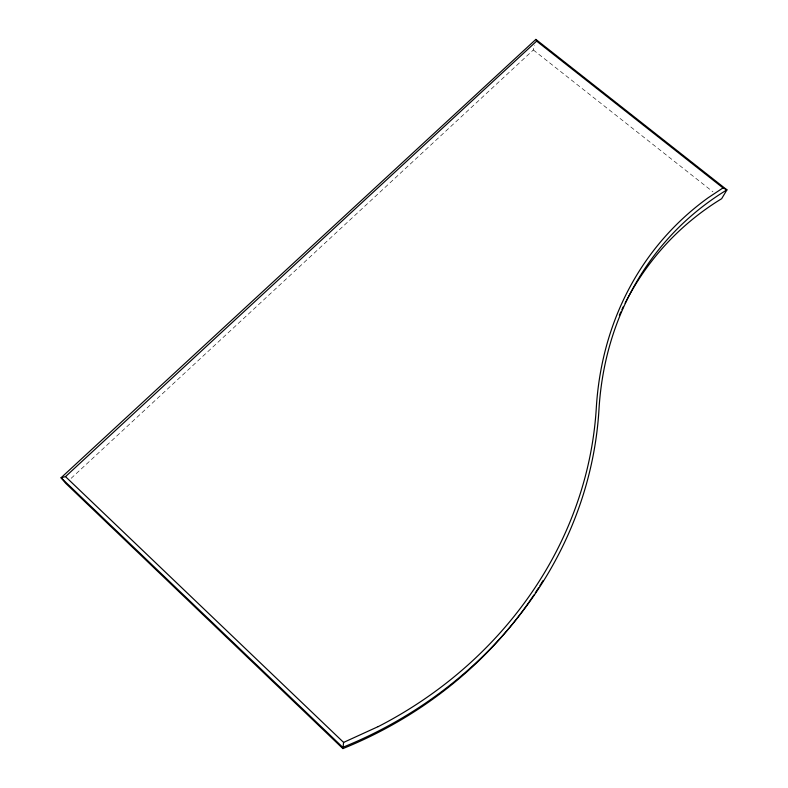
<?xml version="1.0" encoding="UTF-8"?>
<svg xmlns="http://www.w3.org/2000/svg" width="788" height="788" viewBox="0 0 788 788"><rect width="100%" height="100%" fill="white"/><g stroke="black" fill="none" stroke-linecap="round" stroke-linejoin="round"><path stroke-width="0.59" stroke-dasharray="3.94 2.96" d="M71.147 478.316L533.338 49.979L534.461 45.28M533.338 49.979L712.963 191.839"/><path stroke-width="1.18" d="M342.898 748.6L65.729 483.339L61.06 477.764L65.493 476.622L343.598 742.414L342.898 748.6A400.718 366.755 -14.9 0 0 533.909 594.95M65.493 476.622L536.638 41.134L535.86 39.4L61.06 477.764L342.78 747.32A407.14 371.887 -14.6 0 0 598.969 409.514A366.548 308.62 43.7 0 1 726.94 189.859L535.86 39.4M625.111 303.163A360.825 304.798 43.9 0 1 721.65 198.704L726.94 189.859L723.01 187.918L708.215 197.719A371 312.206 43.7 0 0 596.299 407.889A404.727 369.523 -14.5 0 1 378.201 726.625M343.598 742.414L378.191 726.595M536.638 41.134L723.01 187.918M542.991 580.667A400.718 366.755 -14.9 0 1 539.829 585.799M538.539 587.838A400.718 366.755 -14.9 0 1 535.249 592.931M619.358 315.21A360.825 304.798 43.9 0 1 620.875 311.881M621.909 309.684A360.825 304.798 43.9 0 1 623.485 306.404"/></g></svg>
